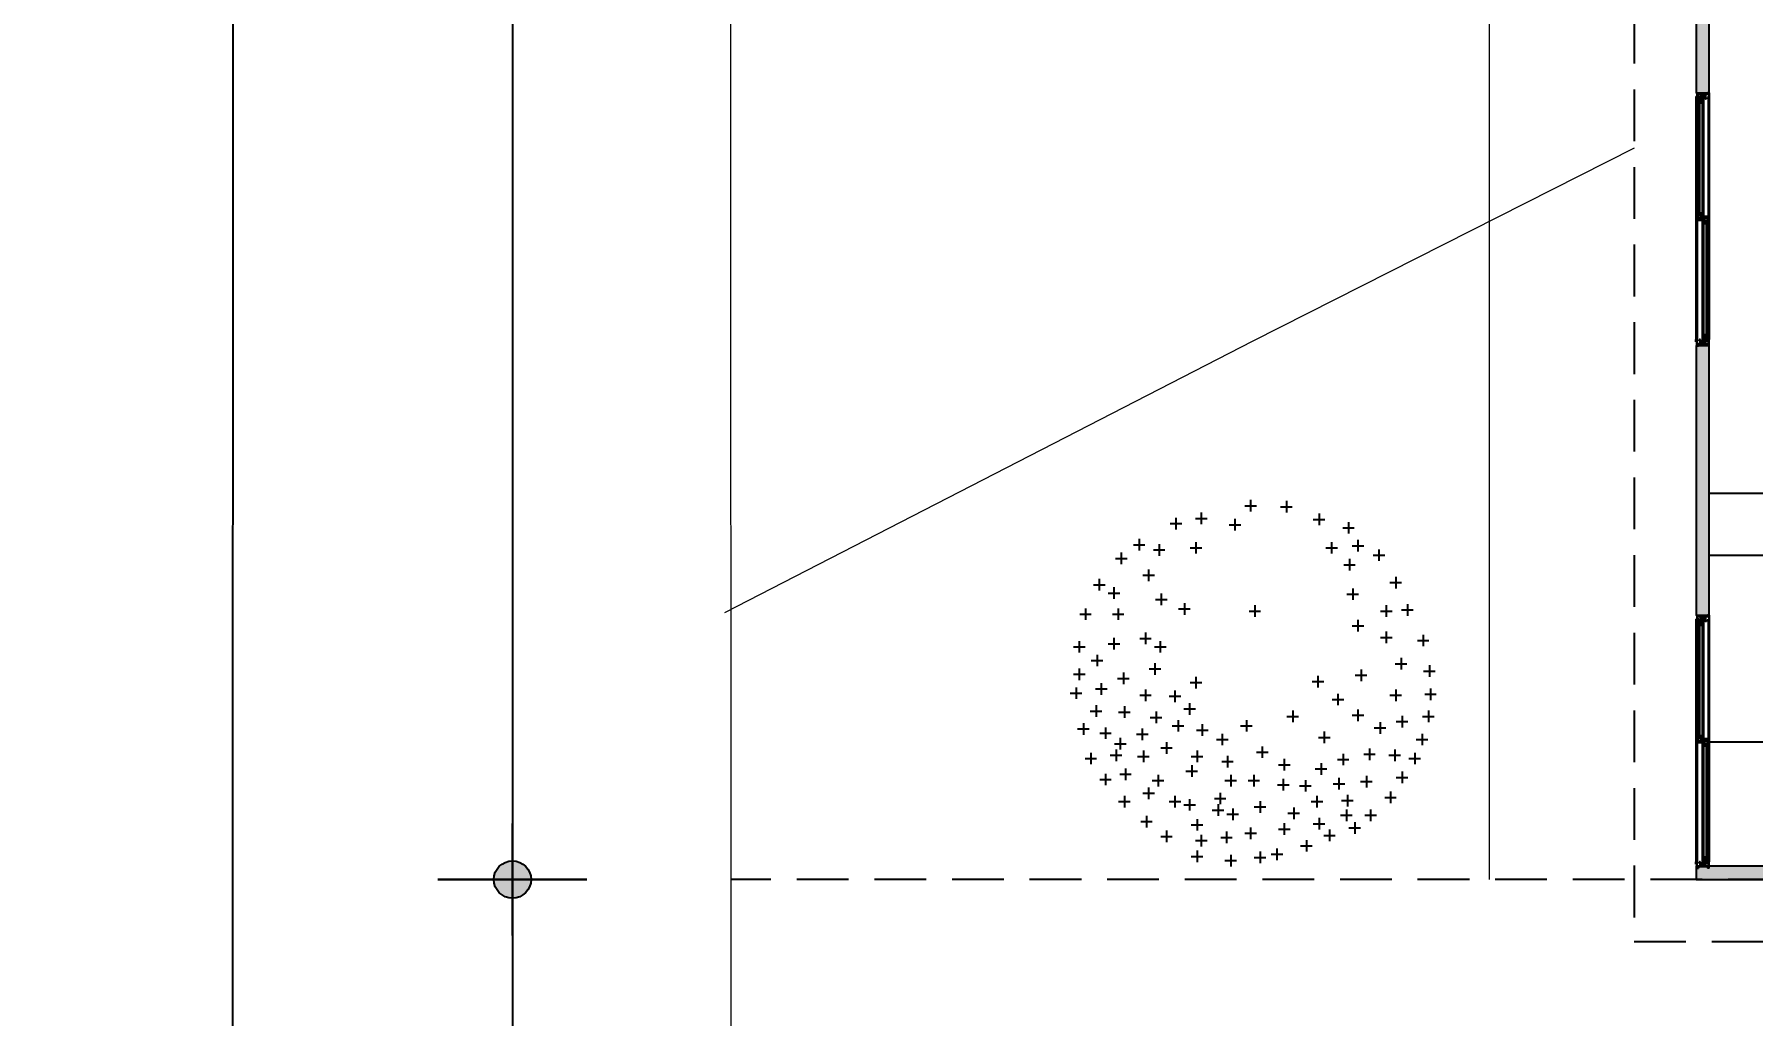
# Model space of a CAD drawing. Header units: inches. Extents: x 203 to 1065, y -1127 to 921.
# Drawn here: x 744.45 to 752.75, y 783.35 to 788.09 of the extents above; entities that cross this region are included whole.
import ezdxf

# ---------------------------------------------------------------- set-up
doc = ezdxf.new("R2010")
doc.units = ezdxf.units.IN
doc.header["$MEASUREMENT"] = 0
doc.header["$PDMODE"] = 35
for name, pattern in [('CONTINUA', [0]), ('DASHED2', [0.375, 0.25, -0.125]), ('HIDDEN', [0.375, 0.25, -0.125])]:
    doc.linetypes.add(name, pattern=pattern)
for name, color, linetype in [('4-Ventana', 7, 'Continuous'), ('7-TECHO', 3, 'Continuous'), ('8-MUROS', 4, 'Continuous'), ('COTAS', 7, 'Continuous'), ('CURVAS', 32, 'Continuous'), ('HATCH', 8, 'Continuous'), ('SANITARIO', 3, 'CONTINUA'), ('Vegetación', 102, 'Continuous')]:
    doc.layers.add(name, color=color, linetype=linetype)
doc.layers.add('Limite terrenos', color=2, linetype='DASHED2', transparency=0.4)
doc.styles.add('TECHNICLITE', font='techl___.ttf')
doc.dimstyles.new('1-100', dxfattribs={"dimscale": 0, "dimtxt": 0.09, "dimasz": 0.03, "dimexe": 0.12, "dimexo": 0.2, "dimgap": 0.005, "dimtad": 3, "dimzin": 0, "dimdsep": 46, "dimtxsty": 'TECHNICLITE', "dimblk1": 'COTA', "dimblk2": 'COTA', "dimsah": 1, "dimcen": 2.5, "dimse1": 1, "dimse2": 1, "dimclrd": 7, "dimclre": 7, "dimclrt": 7, "dimadec": 0, "dimazin": 0, "dimtfac": 1, "dimtdec": 6, "dimtmove": 2, "dimatfit": 3, "dimldrblk": 'COTA', "dimfxl": 1, "dimtolj": 1, "dimtzin": 0, "dimarcsym": 0})

# ---------------------------------------------------------------- blocks, each defined once
blk = doc.blocks.new('RB13')
for p, q in [((0.00127, 0.49667), (0.00127, 0.4655)), ((-0.09496, 0.49383), (-0.09496, 0.46267)), ((0.01685, 0.48108), (-0.01432, 0.48108)), ((-0.07937, 0.47825), (-0.11054, 0.47825)), ((0.13428, 0.46267), (0.13428, 0.4315)), ((-0.18269, 0.45983), (-0.18269, 0.42867)), ((-0.16711, 0.44425), (-0.19827, 0.44425)), ((0.04372, 0.44567), (0.04372, 0.4145)), ((0.14987, 0.44708), (0.1187, 0.44708)), ((0.2022, 0.4485), (0.2022, 0.41733)), ((-0.26193, 0.43717), (-0.26193, 0.406)), ((0.0593, 0.43008), (0.02814, 0.43008)), ((0.21779, 0.43292), (0.18662, 0.43292)), ((-0.24635, 0.42158), (-0.27752, 0.42158)), ((-0.2874, 0.389), (-0.2874, 0.35783)), ((0.30126, 0.39183), (0.30126, 0.36066)), ((-0.21665, 0.38333), (-0.21665, 0.35216)), ((0.14843, 0.38333), (0.14843, 0.35216)), ((0.24749, 0.37767), (0.24749, 0.3465)), ((0.31684, 0.37625), (0.28567, 0.37625)), ((-0.27182, 0.37342), (-0.30299, 0.37342)), ((-0.20107, 0.36775), (-0.23223, 0.36775)), ((0.16402, 0.36775), (0.13285, 0.36775)), ((-0.34401, 0.3635), (-0.34401, 0.33233)), ((0.26307, 0.36208), (0.2319, 0.36208)), ((0.34937, 0.355), (0.34937, 0.32383)), ((-0.32842, 0.34791), (-0.35959, 0.34791)), ((-0.26476, 0.338), (-0.26476, 0.30683)), ((0.36495, 0.33941), (0.33379, 0.33941)), ((-0.24918, 0.32241), (-0.28035, 0.32241)), ((0.27579, 0.30966), (0.27579, 0.2785)), ((0.29137, 0.29408), (0.2602, 0.29408)), ((-0.38929, 0.28983), (-0.38929, 0.25866)), ((0.4088, 0.28416), (0.4088, 0.253)), ((-0.3737, 0.27425), (-0.40487, 0.27425)), ((0.42439, 0.26858), (0.39322, 0.26858)), ((0.36918, 0.2615), (0.36918, 0.23033)), ((-0.27325, 0.25866), (-0.27325, 0.22749)), ((0.38476, 0.24591), (0.3536, 0.24591)), ((-0.25767, 0.24308), (-0.28884, 0.24308)), ((0.24183, 0.2445), (0.24183, 0.21333)), ((0.25741, 0.22891), (0.22624, 0.22891)), ((0.17956, 0.21899), (0.17956, 0.18783)), ((-0.42042, 0.21616), (-0.42042, 0.18499)), ((-0.36382, 0.21333), (-0.36382, 0.18216)), ((-0.01005, 0.21333), (-0.01005, 0.18216)), ((0.35786, 0.20483), (0.35786, 0.17366)), ((0.44559, 0.20483), (0.44559, 0.17366)), ((-0.40483, 0.20058), (-0.436, 0.20058)), ((0.19515, 0.20341), (0.16398, 0.20341)), ((-0.34823, 0.19774), (-0.3794, 0.19774)), ((0.00553, 0.19774), (-0.02564, 0.19774)), ((0.37344, 0.18924), (0.34228, 0.18924)), ((0.46118, 0.18924), (0.43001, 0.18924)), ((-0.2874, 0.17366), (-0.2874, 0.14249)), ((-0.27182, 0.15808), (-0.30299, 0.15808)), ((-0.36382, 0.14249), (-0.36382, 0.11133)), ((0.28428, 0.13966), (0.28428, 0.10849)), ((-0.46287, 0.13399), (-0.46287, 0.10282)), ((-0.34823, 0.12691), (-0.3794, 0.12691)), ((0.36918, 0.12549), (0.36918, 0.09432)), ((0.29986, 0.12408), (0.26869, 0.12408)), ((-0.44729, 0.11841), (-0.47845, 0.11841)), ((0.24466, 0.11699), (0.24466, 0.08582)), ((0.46257, 0.11699), (0.46257, 0.08582)), ((0.38476, 0.10991), (0.3536, 0.10991)), ((0.26024, 0.10141), (0.22907, 0.10141)), ((0.47816, 0.10141), (0.44699, 0.10141)), ((0.41446, 0.08016), (0.41446, 0.04899)), ((-0.40344, 0.07166), (-0.40344, 0.04049)), ((0.43005, 0.06457), (0.39888, 0.06457)), ((-0.38785, 0.05607), (-0.41902, 0.05607)), ((0.25881, 0.05749), (0.25881, 0.02632)), ((-0.47985, 0.05182), (-0.47985, 0.02066)), ((0.27439, 0.04191), (0.24322, 0.04191)), ((0.46257, 0.04332), (0.46257, 0.01216)), ((-0.29589, 0.04049), (-0.29589, 0.00932)), ((-0.46427, 0.03624), (-0.49543, 0.03624)), ((0.34371, 0.03199), (0.34371, 0.00082)), ((-0.28031, 0.02491), (-0.31148, 0.02491)), ((-0.17986, 0.02349), (-0.17986, -0.00768)), ((0.47816, 0.02774), (0.44699, 0.02774)), ((0.14843, 0.02066), (0.14843, -0.01051)), ((0.35929, 0.01641), (0.32813, 0.01641)), ((-0.16428, 0.00791), (-0.19544, 0.00791)), ((0.16402, 0.00507), (0.13285, 0.00507)), ((0.40314, 0.00366), (0.40314, -0.02751)), ((0.47106, -0.00768), (0.47106, -0.03885)), ((-0.48268, -0.01051), (-0.48268, -0.04168)), ((-0.38929, -0.01334), (-0.38929, -0.04451)), ((0.28428, -0.01334), (0.28428, -0.04451)), ((0.41873, -0.01193), (0.38756, -0.01193)), ((0.20503, -0.01618), (0.20503, -0.04735)), ((-0.4671, -0.02609), (-0.49826, -0.02609)), ((-0.23363, -0.02468), (-0.23363, -0.05585)), ((0.48665, -0.02326), (0.45548, -0.02326)), ((-0.3737, -0.02893), (-0.40487, -0.02893)), ((0.22062, -0.03176), (0.18945, -0.03176)), ((0.29986, -0.02893), (0.26869, -0.02893)), ((-0.21805, -0.04026), (-0.24922, -0.04026)), ((0.16541, -0.05018), (0.16541, -0.08135)), ((0.34088, -0.05868), (0.34088, -0.08985)), ((0.41729, -0.05585), (0.41729, -0.08701)), ((-0.2874, -0.06718), (-0.2874, -0.09835)), ((0.181, -0.06576), (0.14983, -0.06576)), ((-0.47702, -0.07001), (-0.47702, -0.10118)), ((-0.11194, -0.07001), (-0.11194, -0.10118)), ((0.25598, -0.07285), (0.25598, -0.10401)), ((0.43288, -0.07143), (0.40171, -0.07143)), ((0.35646, -0.07426), (0.3253, -0.07426)), ((-0.27182, -0.08276), (-0.30299, -0.08276)), ((-0.46144, -0.0856), (-0.4926, -0.0856)), ((-0.40627, -0.08418), (-0.40627, -0.11535)), ((-0.09635, -0.0856), (-0.12752, -0.0856)), ((0.27156, -0.08843), (0.24039, -0.08843)), ((0.01259, -0.09551), (0.01259, -0.12668)), ((0.19654, -0.09551), (0.19654, -0.12668)), ((-0.39068, -0.09976), (-0.42185, -0.09976)), ((-0.34684, -0.10118), (-0.34684, -0.13235)), ((0.45125, -0.10401), (0.45125, -0.13518)), ((0.13145, -0.10685), (0.13145, -0.13801)), ((0.02817, -0.1111), (-0.003, -0.1111)), ((0.21213, -0.1111), (0.18096, -0.1111)), ((0.39182, -0.11535), (0.39182, -0.14651)), ((-0.33125, -0.11676), (-0.36242, -0.11676)), ((0.29277, -0.11818), (0.29277, -0.14935)), ((0.46684, -0.1196), (0.43567, -0.1196)), ((0.14704, -0.12243), (0.11587, -0.12243)), ((-0.19684, -0.12668), (-0.19684, -0.15785)), ((-0.46004, -0.13235), (-0.46004, -0.16352)), ((0.07768, -0.13235), (0.07768, -0.16352)), ((0.30835, -0.13376), (0.27718, -0.13376)), ((0.40741, -0.13093), (0.37624, -0.13093)), ((-0.18126, -0.14226), (-0.21242, -0.14226)), ((-0.44446, -0.14793), (-0.47562, -0.14793)), ((0.09326, -0.14793), (0.0621, -0.14793)), ((0.3522, -0.14368), (0.3522, -0.17485)), ((0.22768, -0.15501), (0.22768, -0.18618)), ((0.36778, -0.15926), (0.33662, -0.15926)), ((-0.02986, -0.16635), (-0.02986, -0.19752)), ((0.24326, -0.1706), (0.21209, -0.1706)), ((-0.38646, -0.17485), (-0.38646, -0.20602)), ((-0.31853, -0.17202), (-0.31853, -0.20318)), ((0.36352, -0.17485), (0.36352, -0.20602)), ((0.1456, -0.17768), (0.1456, -0.20885)), ((0.28994, -0.17768), (0.28994, -0.20885)), ((-0.44023, -0.18335), (-0.44023, -0.21452)), ((-0.01428, -0.18193), (-0.04545, -0.18193)), ((0.43144, -0.18335), (0.43144, -0.21452)), ((-0.30295, -0.1876), (-0.33412, -0.1876)), ((-0.24778, -0.18618), (-0.24778, -0.21735)), ((-0.37087, -0.19043), (-0.40204, -0.19043)), ((0.06353, -0.19185), (0.06353, -0.22302)), ((0.16119, -0.19327), (0.13002, -0.19327)), ((0.30552, -0.19327), (0.27435, -0.19327)), ((0.3791, -0.19043), (0.34794, -0.19043)), ((-0.42465, -0.19893), (-0.45581, -0.19893)), ((-0.2322, -0.20177), (-0.26337, -0.20177)), ((-0.0893, -0.20035), (-0.0893, -0.23152)), ((0.44703, -0.19893), (0.41586, -0.19893)), ((0.07911, -0.20743), (0.04795, -0.20743)), ((-0.18835, -0.21168), (-0.18835, -0.24285)), ((-0.07371, -0.21593), (-0.10488, -0.21593)), ((0.15975, -0.21735), (0.15975, -0.24852)), ((0.33805, -0.22585), (0.33805, -0.25702)), ((-0.17277, -0.22727), (-0.20393, -0.22727)), ((-0.40627, -0.23435), (-0.40627, -0.26552)), ((0.17534, -0.23293), (0.14417, -0.23293)), ((0.39182, -0.24002), (0.39182, -0.27118)), ((-0.00722, -0.24285), (-0.00722, -0.27402)), ((0.05504, -0.24285), (0.05504, -0.27402)), ((0.25032, -0.24285), (0.25032, -0.27402)), ((0.35363, -0.24143), (0.32247, -0.24143)), ((-0.31004, -0.24568), (-0.31004, -0.27685)), ((-0.39068, -0.24993), (-0.42185, -0.24993)), ((-0.23646, -0.25135), (-0.23646, -0.28252)), ((-0.08647, -0.25418), (-0.08647, -0.28535)), ((-0.1459, -0.25702), (-0.1459, -0.28818)), ((0.00836, -0.25843), (-0.02281, -0.25843)), ((0.07062, -0.25843), (0.03946, -0.25843)), ((0.2659, -0.25843), (0.23473, -0.25843)), ((0.40741, -0.2556), (0.37624, -0.2556)), ((-0.29446, -0.26127), (-0.32563, -0.26127)), ((-0.22088, -0.26693), (-0.25205, -0.26693)), ((-0.13031, -0.2726), (-0.16148, -0.2726)), ((-0.07088, -0.26977), (-0.10205, -0.26977)), ((0.27579, -0.27685), (0.27579, -0.30802)), ((-0.37514, -0.28818), (-0.37514, -0.31935)), ((0.08334, -0.29102), (0.08334, -0.32219)), ((0.29137, -0.29243), (0.2602, -0.29243)), ((-0.2591, -0.29669), (-0.2591, -0.32785)), ((-0.17703, -0.29952), (-0.17703, -0.33069)), ((0.20503, -0.29952), (0.20503, -0.33069)), ((0.34088, -0.29952), (0.34088, -0.33069)), ((-0.35955, -0.30377), (-0.39072, -0.30377)), ((0.09892, -0.3066), (0.06776, -0.3066)), ((0.16541, -0.30802), (0.16541, -0.33919)), ((-0.24352, -0.31227), (-0.27469, -0.31227)), ((-0.0242, -0.31369), (-0.0242, -0.34485)), ((-0.16145, -0.3151), (-0.19261, -0.3151)), ((0.22062, -0.3151), (0.18945, -0.3151)), ((0.35646, -0.3151), (0.3253, -0.3151)), ((0.089, -0.32219), (0.089, -0.35335)), ((0.181, -0.3236), (0.14983, -0.3236)), ((-0.11477, -0.33069), (-0.11477, -0.36185)), ((-0.00862, -0.32927), (-0.03979, -0.32927)), ((-0.32136, -0.33635), (-0.32136, -0.36752)), ((-0.25627, -0.33635), (-0.25627, -0.36752)), ((0.04938, -0.33352), (0.04938, -0.36469)), ((0.10458, -0.33777), (0.07342, -0.33777)), ((-0.09918, -0.34627), (-0.13035, -0.34627)), ((0.06496, -0.3491), (0.0338, -0.3491)), ((-0.30578, -0.35194), (-0.33695, -0.35194)), ((-0.24069, -0.35194), (-0.27186, -0.35194)), ((0.28145, -0.35335), (0.28145, -0.38452)), ((-0.18269, -0.35902), (-0.18269, -0.39019)), ((0.1456, -0.36185), (0.1456, -0.39302)), ((0.29703, -0.36894), (0.26586, -0.36894)), ((-0.27891, -0.37035), (-0.27891, -0.40152)), ((-0.0893, -0.37319), (-0.0893, -0.40435)), ((-0.16711, -0.3746), (-0.19827, -0.3746)), ((0.16119, -0.37744), (0.13002, -0.37744)), ((-0.26333, -0.38594), (-0.2945, -0.38594)), ((0.00127, -0.38452), (0.00127, -0.41569)), ((-0.21099, -0.39019), (-0.21099, -0.42135)), ((-0.07371, -0.38877), (-0.10488, -0.38877)), ((0.22768, -0.39302), (0.22768, -0.42419)), ((0.06636, -0.39585), (0.06636, -0.42702)), ((0.01685, -0.4001), (-0.01432, -0.4001)), ((-0.19541, -0.40577), (-0.22657, -0.40577)), ((0.13428, -0.40435), (0.13428, -0.43552)), ((0.08194, -0.41144), (0.05078, -0.41144)), ((0.24326, -0.4086), (0.21209, -0.4086)), ((-0.14873, -0.41852), (-0.14873, -0.44969)), ((0.14987, -0.41994), (0.1187, -0.41994)), ((-0.13314, -0.43411), (-0.16431, -0.43411)), ((-0.06949, -0.44119), (-0.06949, -0.47236)), ((0.1456, -0.44686), (0.1456, -0.47802)), ((-0.0242, -0.44969), (-0.0242, -0.48086)), ((-0.0539, -0.45677), (-0.08507, -0.45677)), ((0.05504, -0.45819), (0.05504, -0.48936)), ((-0.00862, -0.46527), (-0.03979, -0.46527)), ((0.16119, -0.46244), (0.13002, -0.46244)), ((0.07062, -0.47377), (0.03946, -0.47377))]:
    blk.add_line(p, q)
blk = doc.blocks.new('52312494')
at = {"xscale": 10, "zscale": 10}
blk.add_blockref('RB13', (0.0764, -0.0469), dxfattribs=at)
blk = doc.blocks.new('ARBOL39')
at = {"xscale": 0.15, "yscale": 1.5, "zscale": 0.15}
blk.add_blockref('52312494', (0, 0), dxfattribs=at)
blk = doc.blocks.new('COTA')
h = blk.add_hatch(color=256)
edge = h.paths.add_edge_path()
edge.add_arc((0, 0), 0.5, 0, 360)
for p, q in [((0, 2), (0, -2)), ((-1.5, 0), (1.5, 0))]:
    blk.add_line(p, q)
blk.add_circle((0, 0), 0.5)
blk = doc.blocks.new('*D55')
at = {"layer": 'COTAS', "color": 7, "lineweight": -2, "transparency": 16777216}
blk.add_line((746.7573, 800.262), (746.7573, 784.1907), dxfattribs=at)
at = {"layer": 'Defpoints', "color": 0, "transparency": 16777216}
for p in [(747.8134, 800.442), (746.7573, 784.0107), (747.8134, 784.0107)]:
    blk.add_point(p, dxfattribs=at)
at = {"layer": 'COTAS', "color": 7, "lineweight": -2, "transparency": 16777216, "xscale": 0.18, "yscale": 0.18, "zscale": 0.18}
for p, rotation in [((746.7573, 800.442), 90), ((746.7573, 784.0107), 270)]:
    blk.add_blockref('COTA', p, dxfattribs=dict(at, rotation=rotation))
at = {"layer": 'COTAS', "color": 7, "transparency": 16777216, "insert": (746.3348, 792.2264), "char_height": 0.8, "attachment_point": 5, "rotation": 90, "style": 'TECHNICLITE'}
blk.add_mtext('\\A1;16.43', dxfattribs=at)
blk = doc.blocks.new('*D56')
at = {"layer": 'COTAS', "color": 7, "lineweight": -2, "transparency": 16777216}
blk.add_line((746.7572, 783.8307), (746.7576, 775.2357), dxfattribs=at)
at = {"layer": 'Defpoints', "color": 0, "transparency": 16777216}
for p in [(747.8133, 784.0107), (746.7576, 775.0557), (747.8136, 775.0557)]:
    blk.add_point(p, dxfattribs=at)
at = {"layer": 'COTAS', "color": 7, "lineweight": -2, "transparency": 16777216, "xscale": 0.18, "yscale": 0.18, "zscale": 0.18}
for p, rotation in [((746.7572, 784.0107), 90.00219993562315), ((746.7576, 775.0557), 270.0021999356231)]:
    blk.add_blockref('COTA', p, dxfattribs=dict(at, rotation=rotation))
at = {"layer": 'COTAS', "color": 7, "transparency": 16777216, "insert": (746.3419, 779.5331), "char_height": 0.8, "attachment_point": 5, "rotation": 90.0022, "style": 'TECHNICLITE'}
blk.add_mtext('\\A1;8.96', dxfattribs=at)
blk = doc.blocks.new('*D116')
at = {"layer": 'COTAS', "color": 7, "lineweight": -2, "transparency": 16777216}
blk.add_line((745.3633, 632.5427), (745.4114, 800.259), dxfattribs=at)
at = {"layer": 'Defpoints', "color": 0, "transparency": 16777216}
for p in [(745.4115, 800.439), (748.9399, 800.438), (748.8916, 632.3617)]:
    blk.add_point(p, dxfattribs=at)
at = {"layer": 'COTAS', "color": 7, "lineweight": -2, "transparency": 16777216, "xscale": 0.18, "yscale": 0.18, "zscale": 0.18}
for p, rotation in [((745.4115, 800.439), 89.98356313215639), ((745.3633, 632.3627), 269.9835631321563)]:
    blk.add_blockref('COTA', p, dxfattribs=dict(at, rotation=rotation))
at = {"layer": 'COTAS', "color": 7, "transparency": 16777216, "insert": (744.9724, 716.401), "char_height": 0.8, "attachment_point": 5, "rotation": 89.98356, "style": 'TECHNICLITE'}
blk.add_mtext('\\A1;168.07', dxfattribs=at)
blk = doc.blocks.new('PERFIL VENTANA')
for p, q in [((0, 0.0298), (0.0188, 0.0298)), ((0, 0.0298), (0, 0.0217)), ((0.0014, 0.0217), (0, 0.0217)), ((0.0014, 0.0283), (0.0014, 0.0217)), ((0.0014, 0.0283), (0.0069, 0.0283)), ((0.0069, -0.0283), (0.0069, 0.0283)), ((0.0084, 0.0133), (0.0084, 0.0283)), ((0.0084, 0.0283), (0.0204, 0.0283)), ((0.0084, 0.0133), (0.0283, 0.0133)), ((0.0084, -0.0115), (0.0084, 0.0119)), ((0.0084, 0.0119), (0.0289, 0.0119)), ((0.0188, 0.0337), (0.0303, 0.0337)), ((0.0188, 0.0337), (0.0188, 0.0298)), ((0.0204, 0.0323), (0.0204, 0.0283)), ((0.0204, 0.0323), (0.0303, 0.0323)), ((0.0233, 0.0169), (0.0233, 0.0184)), ((0.0233, 0.0184), (0.0289, 0.0184)), ((0.0233, 0.0169), (0.0283, 0.0169)), ((0.0303, 0.0337), (0.0303, 0.0323)), ((0.0014, -0.0217), (0, -0.0217)), ((0, -0.0298), (0, -0.0217)), ((0, -0.0298), (0.0303, -0.0298)), ((0.0014, -0.0283), (0.0014, -0.0217)), ((0.0014, -0.0283), (0.0069, -0.0283)), ((0.0084, -0.0115), (0.0289, -0.0115)), ((0.0084, -0.0283), (0.0084, -0.013)), ((0.0084, -0.013), (0.0283, -0.013)), ((0.0084, -0.0283), (0.0189, -0.0283)), ((0.0204, -0.0261), (0.0189, -0.0261)), ((0.0189, -0.0283), (0.0189, -0.0261)), ((0.0204, -0.0283), (0.0204, -0.0261)), ((0.0204, -0.0283), (0.0303, -0.0283)), ((0.0233, -0.0166), (0.0233, -0.018)), ((0.0233, -0.0166), (0.0283, -0.0166)), ((0.0233, -0.018), (0.0289, -0.018)), ((0.0303, -0.0298), (0.0303, -0.0283))]:
    blk.add_line(p, q)
for centre, radius, start, end in [((0.0259, 0.0151), 0.00298, 322.3763, 37.6237), ((0.0259, 0.0151), 0.00441, 312.56453, 47.43547), ((0.0259, -0.0148), 0.00298, 322.3763, 37.6237), ((0.0259, -0.0148), 0.00441, 312.56453, 47.43547)]:
    blk.add_arc(centre, radius, start, end)
blk = doc.blocks.new('PERFIL VENTANA2')
for p, q in [((0, 0.0075), (-0.0332, 0.0075)), ((-0.0332, 0.0075), (-0.0332, 0.0049)), ((-0.0332, 0.0049), (-0.0317, 0.0049)), ((-0.0332, 0.0005), (-0.0317, 0.0005)), ((-0.0332, -0.0075), (-0.0332, 0.0005)), ((-0.0227, 0.0061), (-0.0317, 0.0061)), ((-0.0317, 0.0061), (-0.0317, 0.0049)), ((-0.0317, -0.0061), (-0.0317, 0.0005)), ((-0.0227, -0.0061), (-0.0227, 0.0061)), ((-0.0213, -0.0061), (-0.0213, 0.0061)), ((-0.0087, 0.0061), (-0.0213, 0.0061)), ((-0.0087, -0.0061), (-0.0087, 0.0061)), ((-0.0073, -0.0061), (-0.0073, 0.0061)), ((-0.0014, 0.0061), (-0.0073, 0.0061)), ((-0.0014, 0.0061), (-0.0014, -0.0061)), ((0, 0.0075), (0, -0.0075)), ((0, -0.0075), (-0.0332, -0.0075)), ((-0.0227, -0.0061), (-0.0317, -0.0061)), ((-0.0087, -0.0061), (-0.0213, -0.0061)), ((-0.0014, -0.0061), (-0.0073, -0.0061))]:
    blk.add_line(p, q)
blk = doc.blocks.new('VENTANA C1')
for p, q in [((0.017, 0.0223), (0.017, 0.0187)), ((0.017, 0.0223), (0.0502, 0.0223)), ((0.017, 0.0187), (0.0184, 0.0187)), ((0.017, 0.0114), (0.0184, 0.0114)), ((0.017, 0.0114), (0.017, 0.0073)), ((0.017, 0.0073), (0.0502, 0.0073)), ((0.0184, 0.0209), (0.0184, 0.0187)), ((0.0184, 0.0209), (0.0311, 0.0209)), ((0.0184, 0.0114), (0.0184, 0.0087)), ((0.0184, 0.0087), (0.0311, 0.0087)), ((0.0311, 0.0087), (0.0311, 0.0209)), ((0.0325, 0.0087), (0.0325, 0.0209)), ((0.0325, 0.0209), (0.0383, 0.0209)), ((0.0325, 0.0087), (0.0383, 0.0087)), ((0.0383, 0.0087), (0.0383, 0.0209)), ((0.0397, 0.0087), (0.0397, 0.0209)), ((0.0397, 0.0209), (0.0487, 0.0209)), ((0.0397, 0.0087), (0.0487, 0.0087)), ((0.0487, 0.0209), (0.0487, 0.0196)), ((0.0502, 0.0196), (0.0487, 0.0196)), ((0.0502, 0.0153), (0.0487, 0.0153)), ((0.0487, 0.0087), (0.0487, 0.0153)), ((0.0502, 0.0223), (0.0502, 0.0196)), ((0.0502, 0.0073), (0.0502, 0.0153)), ((1.168, -0.0073), (1.168, -0.0153)), ((1.2012, -0.0073), (1.168, -0.0073)), ((1.168, -0.0196), (1.1694, -0.0196)), ((1.168, -0.0223), (1.168, -0.0196)), ((1.2012, -0.0223), (1.168, -0.0223)), ((1.1694, -0.0087), (1.1694, -0.0153)), ((1.1784, -0.0087), (1.1694, -0.0087)), ((1.1694, -0.0209), (1.1694, -0.0196)), ((1.1784, -0.0209), (1.1694, -0.0209)), ((1.1784, -0.0087), (1.1784, -0.0209)), ((1.1799, -0.0087), (1.1799, -0.0209)), ((1.1857, -0.0087), (1.1799, -0.0087)), ((1.1857, -0.0209), (1.1799, -0.0209)), ((1.1857, -0.0087), (1.1857, -0.0209)), ((1.1997, -0.0087), (1.1871, -0.0087)), ((1.1871, -0.0087), (1.1871, -0.0209)), ((1.1997, -0.0209), (1.1871, -0.0209)), ((1.1997, -0.0114), (1.1997, -0.0087)), ((1.2012, -0.0114), (1.1997, -0.0114)), ((1.1997, -0.0209), (1.1997, -0.0187)), ((1.2012, -0.0187), (1.1997, -0.0187)), ((1.2012, -0.0114), (1.2012, -0.0073)), ((1.2012, -0.0223), (1.2012, -0.0187))]:
    blk.add_line(p, q)
for points in [[(0.6066, 0.0064), (0.6154, 0.0064), (0.6154, -0.0067), (0.6066, -0.0067)], [(0.6081, 0.0049), (0.6139, 0.0049), (0.6139, -0.0053), (0.6081, -0.0053)]]:
    blk.add_lwpolyline(points, close=True)
at = {"layer": '4-Ventana', "color": 8}
for p, q in [((0.0084, 0.003), (0.6066, 0.003)), ((0.0204, 0.0283), (1.2016, 0.0283)), ((0.0303, 0.0337), (1.1917, 0.0337)), ((0.6154, 0.003), (1.2136, 0.003)), ((0.0084, -0.003), (0.6066, -0.003)), ((0.0204, -0.0264), (1.2024, -0.0261)), ((0.0303, -0.0298), (1.1917, -0.0298)), ((0.6154, -0.003), (1.2136, -0.003))]:
    blk.add_line(p, q, dxfattribs=at)
at = {"layer": '4-Ventana'}
for points in [[(0.0458, 0.0196), (0.5865, 0.0196), (0.5865, 0.0153), (0.0458, 0.0153)], [(0.6248, -0.0153), (1.174, -0.0153), (1.174, -0.0196), (0.6248, -0.0196)]]:
    blk.add_lwpolyline(points, close=True, dxfattribs=at)
for name, p in [('PERFIL VENTANA', (0, 0)), ('PERFIL VENTANA2', (0.6154, 0.0148))]:
    blk.add_blockref(name, p)
at = {"xscale": -1}
blk.add_blockref('PERFIL VENTANA', (1.222, 0), dxfattribs=at)
at = {"rotation": 180}
blk.add_blockref('PERFIL VENTANA2', (0.5979, -0.0148), dxfattribs=at)
blk = doc.blocks.new('A$C2E2F033D')
at = {"layer": 'HATCH'}
h = blk.add_hatch(color=8, dxfattribs=at)
h.dxf.hatch_style = 1
h.paths.add_polyline_path([(-0.3, 0.3), (-0.3, 0.365), (-6.698, 0.365), (-6.698, 0.3)])
h.paths.add_polyline_path([(-6.636, 1.577), (-6.636, 2.879), (-6.698, 2.879), (-6.698, 1.577)])
h.paths.add_polyline_path([(-6.636, 4.101), (-6.636, 5.403), (-6.698, 5.403), (-6.698, 4.101)])
h.paths.add_polyline_path([(-4.11, 7.942), (-4.11, 7.877), (-6.636, 7.877), (-6.636, 6.625), (-6.698, 6.625), (-6.698, 7.942)])
h.paths.add_polyline_path([(-2.888, 7.942), (-0.301, 7.942), (-0.3, 7.942), (-0.3, 6.61), (-0.362, 6.61), (-0.362, 7.877), (-2.888, 7.877)])
h.paths.add_polyline_path([(-0.362, 5.6557), (-0.362, 4.101), (-0.3, 4.101), (-0.3, 5.6557)])
h.paths.add_polyline_path([(-0.3, 2.885), (-2.299, 2.885), (-2.299, 2.825), (-0.3, 2.825)])
h.paths.add_polyline_path([(-2.299, 2.045), (-2.299, 1.145), (-2.239, 1.145), (-2.239, 1.565), (-0.3, 1.565), (-0.3, 1.625), (-2.239, 1.625), (-2.239, 2.045)])
at = {"layer": '7-TECHO', "linetype": 'HIDDEN'}
for p, q in [((-6.9984, 8.242), (-6.9984, 0)), ((-6.9984, 0), (0, 0))]:
    blk.add_line(p, q, dxfattribs=at)
at = {"layer": '8-MUROS'}
for points in [[(-6.636, 4.101), (-6.636, 5.403), (-6.698, 5.403), (-6.698, 4.101)], [(-6.636, 1.577), (-6.636, 2.879), (-6.698, 2.879), (-6.698, 1.577)], [(-0.3, 0.3), (-0.3, 0.365), (-6.698, 0.365), (-6.698, 0.365), (-6.698, 0.3)]]:
    blk.add_lwpolyline(points, close=True, dxfattribs=at)
at = {"layer": 'SANITARIO', "color": 8}
for p, q in [((-3.5141, 2.165), (-6.636, 2.165)), ((-3.5141, 1.865), (-6.636, 1.865)), ((-6.6362, 0.965), (-3.5741, 0.965))]:
    blk.add_line(p, q, dxfattribs=at)
at = {"layer": '4-Ventana', "xscale": -1, "rotation": 90}
for p in [(-6.666, 4.101), (-6.666, 1.577)]:
    blk.add_blockref('VENTANA C1', p, dxfattribs=at)

msp = doc.modelspace()

# ---------------------------------------------------------------- linework, layer by layer
at = {"color": 4, "lineweight": 0}
msp.add_line((747.8191, 632.3657), (747.8127, 800.442), dxfattribs=at)
at = {"layer": 'CURVAS', "lineweight": 0}
msp.add_lwpolyline([(752.1769, 787.5432), (750.3352, 786.6108), (747.7813, 785.2998)], dxfattribs=at)
at = {"layer": 'Limite terrenos'}
msp.add_line((761.5061, 784.0107), (747.8134, 784.0107), dxfattribs=at)
at = {"layer": 'Vegetación', "linetype": 'Continuous', "lineweight": 0}
msp.add_lwpolyline([(761.5061, 792.6527), (761.5061, 792.6527), (751.4773, 792.6527), (751.4773, 784.0107)], dxfattribs=at)

# ---------------------------------------------------------------- block references
msp.add_blockref('A$C2E2F033D', (759.1753, 783.7107))
at = {"layer": 'Vegetación', "xscale": -1.19710281219536, "yscale": 1.19710281219536, "zscale": 1.19710281219536}
msp.add_blockref('ARBOL39', (750.3402, 785.0369), dxfattribs=at)

# ---------------------------------------------------------------- dimensions: what is measured, and where the dimension line sits
at = {"layer": 'COTAS'}
dim = msp.add_aligned_dim(p1=(748.8916, 632.3617), p2=(748.9399, 800.438), distance=3.5284, text='168.07', dimstyle='1-100', override={"dimscale": 1, "dimtxt": 0.8, "dimasz": 0.18}, dxfattribs=at)
dim.commit()
dim.dimension.update_dxf_attribs({"geometry": '*D116', "text_midpoint": (744.9724, 716.401)})
for p1, p2, distance, override, picture, middle in [((747.8134, 800.442), (747.8134, 784.0107), -1.0561, {"dimscale": 1, "dimtxt": 0.8, "dimasz": 0.18}, '*D55', (746.3348, 792.2264)), ((747.8132967924, 784.0106990322), (747.8136406297, 775.0556990322), -1.0560667999, {"dimscale": 1, "dimtxt": 0.8, "dimasz": 0.18, "dimtad": 4}, '*D56', (746.3418755964, 779.5331425287))]:
    dim = msp.add_aligned_dim(p1=p1, p2=p2, distance=distance, dimstyle='1-100', override=override, dxfattribs=at)
    dim.commit()
    dim.dimension.update_dxf_attribs({"geometry": picture, "text_midpoint": middle})

doc.saveas('drawing.dxf')
